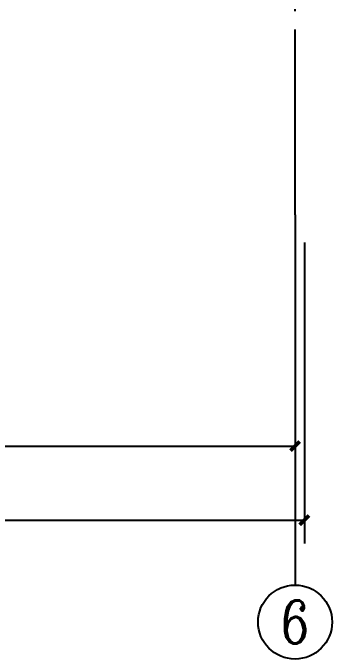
# Model space of a CAD drawing. Extents: x 6128144 to 12201635, y -1670122 to -706096.
# Drawn here: x 6395217 to 6398667, y -745585 to -738605 of the extents above; entities that cross this region are included whole.
import ezdxf
from ezdxf.enums import TextEntityAlignment as Align

# ---------------------------------------------------------------- set-up
doc = ezdxf.new("R2010")
doc.units = 0
doc.header["$LTSCALE"] = 1000
doc.header["$MEASUREMENT"] = 0
doc.linetypes.add('DOTE', pattern=[2.42, 2, -0.2, 0.02, -0.2])
doc.layers.get('0').update_dxf_attribs({"linetype": 'CONTINUOUS'})
doc.layers.get('Defpoints').update_dxf_attribs({"linetype": 'CONTINUOUS'})
for name, color, linetype in [('AXIS', 3, 'CONTINUOUS'), ('AXIS_TEXT', 7, 'CONTINUOUS'), ('DOTE', 252, 'CONTINUOUS')]:
    doc.layers.add(name, color=color, linetype=linetype)
doc.styles.add('_TCH_AXIS', font='COMPLEX', dxfattribs={"bigfont": 'GBCBIG'})
doc.styles.add('_TCH_DIM_T3', font='SIMPLEX', dxfattribs={"width": 0.705882, "bigfont": 'GBCBIG'})
doc.styles.add('COMPLEX', font='COMPLEX')
doc.dimstyles.new('_TCH_ARCH&&100', dxfattribs={"dimtxt": 297.5, "dimasz": 100, "dimexe": 250, "dimexo": 300, "dimgap": 126.25, "dimtad": 1, "dimdec": 0, "dimzin": 0, "dimdsep": 46, "dimtxsty": '_TCH_DIM_T3', "dimblk": 'ARCHTICK', "dimcen": 0.09, "dimclrt": 7, "dimazin": 2, "dimtfac": 1, "dimtdec": 0, "dimtix": 1, "dimtmove": 2, "dimatfit": 3, "dimfxl": 0, "dimtolj": 1, "dimtzin": 0, "dimarcsym": 0})

# ---------------------------------------------------------------- blocks, each defined once
blk = doc.blocks.new('_AXISO')
blk.add_circle((0, 0), 0.5)
at = {"layer": 'AXIS_TEXT', "style": 'COMPLEX', "width": 1.041667}
blk.add_attdef('A', text='', height=0.56, dxfattribs=at).set_placement((-0.25, -0.28), (0.25, -0.28), align=Align.FIT)
blk = doc.blocks.new('_ArchTick')
at = {"color": 0, "linetype": 'ByBlock', "const_width": 0.4}
blk.add_lwpolyline([(-0.5, -0.5), (0.5, 0.5)], dxfattribs=at)
blk = doc.blocks.new('*D2981')
at = {"layer": 'AXIS', "color": 0, "lineweight": -2}
for p, q in [((6390867.5, -741085.3), (6390867.5, -743535.3)), ((6398267.5, -741085.3), (6398267.5, -743535.3)), ((6390867.5, -743285.3), (6398267.5, -743285.3))]:
    blk.add_line(p, q, dxfattribs=at)
at = {"layer": 'Defpoints', "color": 0}
for p in [(6390867.5, -740785.3), (6398267.5, -740785.3), (6398267.5, -743285.3)]:
    blk.add_point(p, dxfattribs=at)
at = {"layer": 'AXIS', "color": 0, "lineweight": -2, "xscale": 100, "yscale": 100, "zscale": 100, "rotation": 180}
blk.add_blockref('_ArchTick', (6390867.5, -743285.3), dxfattribs=at)
at = {"layer": 'AXIS', "color": 0, "lineweight": -2, "xscale": 100, "yscale": 100, "zscale": 100}
blk.add_blockref('_ArchTick', (6398267.5, -743285.3), dxfattribs=at)
at = {"layer": 'AXIS', "color": 7, "insert": (6394567.5, -743010.3), "char_height": 297.5, "attachment_point": 5, "style": '_TCH_DIM_T3'}
blk.add_mtext('\\A1;7400', dxfattribs=at)
blk = doc.blocks.new('*D2982')
at = {"layer": 'AXIS', "color": 0, "lineweight": -2}
for p, q in [((6376167.5, -741085.3), (6376167.5, -744335.3)), ((6398367.5, -741085.3), (6398367.5, -744335.3)), ((6376167.5, -744085.3), (6398367.5, -744085.3))]:
    blk.add_line(p, q, dxfattribs=at)
at = {"layer": 'Defpoints', "color": 0}
for p in [(6376167.5, -740785.3), (6398367.5, -740785.3), (6398367.5, -744085.3)]:
    blk.add_point(p, dxfattribs=at)
at = {"layer": 'AXIS', "color": 0, "lineweight": -2, "xscale": 100, "yscale": 100, "zscale": 100, "rotation": 180}
blk.add_blockref('_ArchTick', (6376167.5, -744085.3), dxfattribs=at)
at = {"layer": 'AXIS', "color": 0, "lineweight": -2, "xscale": 100, "yscale": 100, "zscale": 100}
blk.add_blockref('_ArchTick', (6398367.5, -744085.3), dxfattribs=at)
at = {"layer": 'AXIS', "color": 7, "insert": (6387267.5, -743810.3), "char_height": 297.5, "attachment_point": 5, "style": '_TCH_DIM_T3'}
blk.add_mtext('\\A1;22200', dxfattribs=at)

msp = doc.modelspace()

# ---------------------------------------------------------------- linework, layer by layer
at = {"layer": 'AXIS', "color": 0}
msp.add_line((6398267.5, -740785.3), (6398267.5, -744785.3), dxfattribs=at)
at = {"layer": 'DOTE', "linetype": 'DOTE'}
msp.add_line((6398267.5, -740785.3), (6398267.5, -720285.3), dxfattribs=at)

# ---------------------------------------------------------------- block references
at = {"layer": 'AXIS', "color": 0}
ref = msp.add_blockref('_AXISO', (6398267.5, -745185.3), dxfattribs=dict(at, xscale=800, yscale=800, zscale=800))
ref.add_attrib('A', '6', dxfattribs={"layer": 'AXIS_TEXT', "color": 0, "height": 465.9, "style": '_TCH_AXIS'}).set_placement((6398112.2, -745418.3), (6398422.8, -745418.3), align=Align.FIT)

# ---------------------------------------------------------------- dimensions: what is measured, and where the dimension line sits
for p1, p2, distance, picture, middle in [((6376167.5, -740785.3), (6398367.5, -740785.3), -3300, '*D2982', (6387267.5, -743810.3)), ((6390867.5, -740785.3), (6398267.5, -740785.3), -2500, '*D2981', (6394567.5, -743010.3))]:
    dim = msp.add_aligned_dim(p1=p1, p2=p2, distance=distance, dimstyle='_TCH_ARCH&&100', dxfattribs=at)
    dim.commit()
    dim.dimension.update_dxf_attribs({"geometry": picture, "text_midpoint": middle})

doc.saveas('drawing.dxf')
